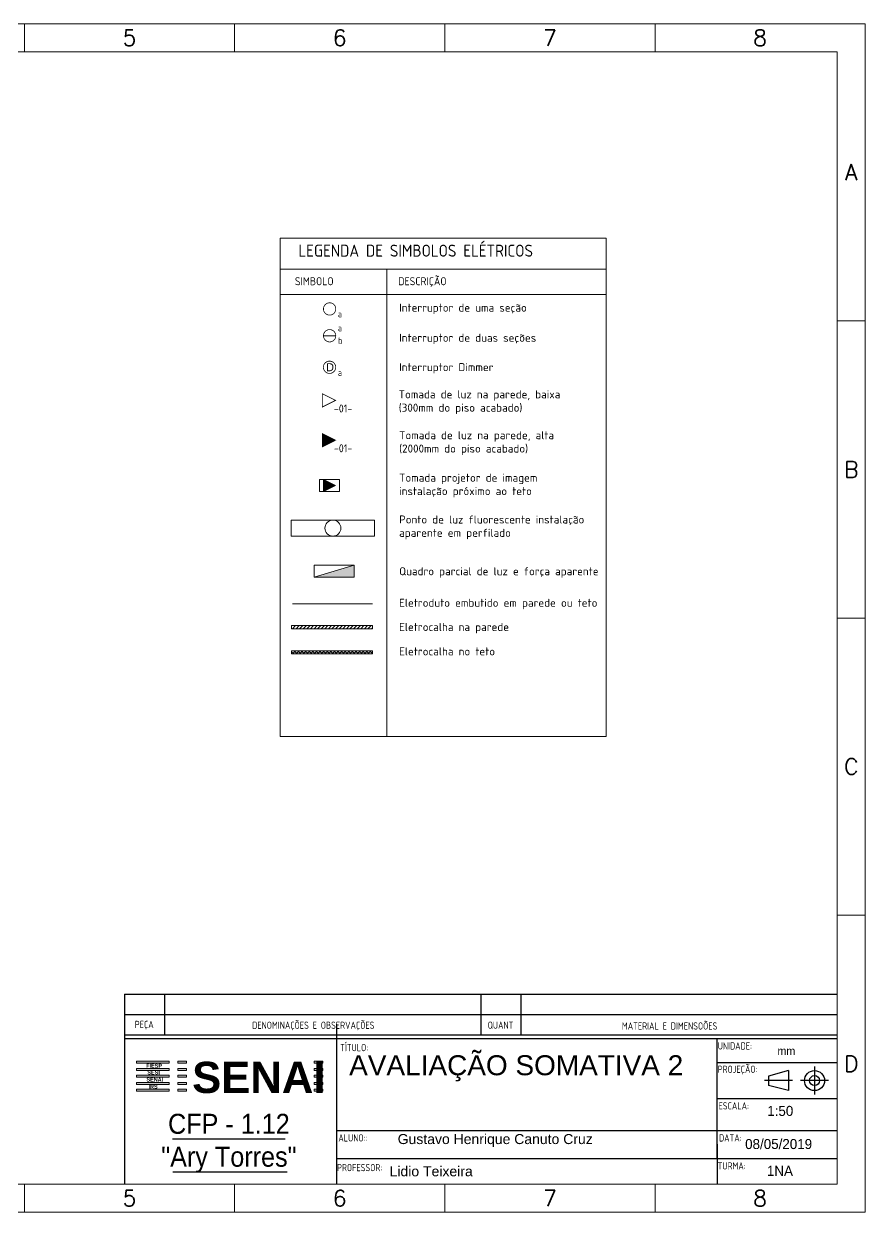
# Model space of a CAD drawing. Header units: metres. Extents: x 27.1 to 72, y 1.1 to 15.9.
# Drawn here: x 37.57 to 48.07, y 1.07 to 15.92 of the extents above; entities that cross this region are included whole.
import ezdxf
from ezdxf.enums import TextEntityAlignment as Align

# ---------------------------------------------------------------- set-up
doc = ezdxf.new("R2010")
doc.units = ezdxf.units.M
doc.header["$LTSCALE"] = 0.5
doc.linetypes.add('CENTER', pattern=[2.71, 2.2, -0.22, 0.07, -0.22])
for name, color, linetype in [('018', 4, 'Continuous'), ('025', 3, 'Continuous'), ('050', 7, 'Continuous'), ('LCENTRO', 1, 'CENTER')]:
    doc.layers.add(name, color=color, linetype=linetype)
for name, color, linetype, lineweight in [('018_Simbologia', 3, 'Continuous', 18), ('Cota', 3, 'Continuous', 13), ('Legenda', 1, 'Continuous', 18), ('Texto', 40, 'Continuous', 18)]:
    doc.layers.add(name, color=color, linetype=linetype, lineweight=lineweight)
doc.styles.add('ARIAL-VARIAVEL', font='arial.ttf', dxfattribs={"height": 10})
doc.styles.add('DT', font='isocpeur.ttf')
doc.styles.add('ISO-CP--18', font='isocp.shx', dxfattribs={"width": 0.75, "height": 1.8})
doc.styles.add('N_CIRCUITO', font='isocp.shx', dxfattribs={"height": 0.125})
doc.styles.add('ROMANS', font='romans', dxfattribs={"height": 2.5})

msp = doc.modelspace()

# ---------------------------------------------------------------- hatches: boundary and pattern name
at = {"layer": '018_Simbologia'}
h = msp.add_hatch(color=256, dxfattribs=at)
h.dxf.hatch_style = 1
h.paths.add_polyline_path([(41.295, 10.632), (41.46, 10.715), (41.295, 10.797)])
h = msp.add_hatch(color=256, dxfattribs=at)
h.dxf.hatch_style = 1
h.paths.add_polyline_path([(41.459, 10.148), (41.309, 10.223), (41.309, 10.073)])
h = msp.add_hatch(color=256, dxfattribs=at)
h.dxf.hatch_style = 1
h.paths.add_polyline_path([(41.194, 9.003), (41.694, 9.003), (41.694, 9.153)])
h = msp.add_hatch(dxfattribs=at)
h.set_pattern_fill('ANSI31', color=256, scale=0.01)
h.set_pattern_definition([(45, (22.699863, 4.146543), (-0.02245064, 0.02245064), [])])
h.paths.add_polyline_path([(41.921, 8.399), (40.911, 8.399), (40.911, 8.359), (41.921, 8.359)])
h = msp.add_hatch(dxfattribs=at)
h.set_pattern_fill('ANSI37', color=256, scale=0.01)
h.set_pattern_definition([(45, (22.699863, 4.146543), (-0.02245064, 0.02245064), []), (135, (22.699863, 4.146543), (-0.02245064, -0.02245064), [])])
h.paths.add_polyline_path([(41.921, 8.085), (40.911, 8.085), (40.911, 8.045), (41.921, 8.045)])
at = {"layer": 'Cota'}
h = msp.add_hatch(color=7, dxfattribs=at)
h.paths.add_polyline_path([(39.382, 2.954), (38.975, 2.954), (38.975, 2.929), (39.382, 2.929)])
h.paths.add_polyline_path([(39.382, 2.866), (38.975, 2.866), (38.975, 2.841), (39.382, 2.841)])
h.paths.add_polyline_path([(39.382, 2.779), (38.975, 2.779), (38.975, 2.754), (39.382, 2.754)])
h.paths.add_polyline_path([(39.382, 2.691), (38.975, 2.691), (38.975, 2.666), (39.382, 2.666)])
h.paths.add_polyline_path([(39.382, 2.604), (38.975, 2.604), (38.975, 2.579), (39.382, 2.579)])
h = msp.add_hatch(color=7, dxfattribs=at)
h.paths.add_polyline_path([(39.597, 2.929), (39.597, 2.954), (39.492, 2.954), (39.492, 2.929)])
h.paths.add_polyline_path([(39.597, 2.841), (39.597, 2.866), (39.492, 2.866), (39.492, 2.841)])
h.paths.add_polyline_path([(39.597, 2.754), (39.597, 2.779), (39.492, 2.779), (39.492, 2.754)])
h.paths.add_polyline_path([(39.597, 2.666), (39.597, 2.691), (39.492, 2.691), (39.492, 2.666)])
h.paths.add_polyline_path([(39.597, 2.579), (39.597, 2.604), (39.492, 2.604), (39.492, 2.579)])
h.paths.add_polyline_path([(41.195, 2.954), (41.195, 2.929), (41.3, 2.929), (41.3, 2.954)])
h.paths.add_polyline_path([(41.195, 2.866), (41.195, 2.841), (41.3, 2.841), (41.3, 2.866)])
h.paths.add_polyline_path([(41.195, 2.779), (41.195, 2.754), (41.3, 2.754), (41.3, 2.779)])
h.paths.add_polyline_path([(41.195, 2.691), (41.195, 2.666), (41.3, 2.666), (41.3, 2.691)])
h.paths.add_polyline_path([(41.195, 2.604), (41.195, 2.579), (41.3, 2.579), (41.3, 2.604)])

# ---------------------------------------------------------------- linework, layer by layer
at = {"color": 7}
for p, q in [((39.424, 1.985), (40.831, 1.985)), ((39.427, 1.574), (40.855, 1.574))]:
    msp.add_line(p, q, dxfattribs=at)
at = {"layer": '018_Simbologia'}
for p, q in [((40.77, 12.853), (44.841, 12.853)), ((40.77, 12.853), (40.77, 7.012)), ((42.099, 12.853), (42.099, 7.012)), ((44.841, 12.853), (44.841, 7.012)), ((40.77, 12.534), (44.841, 12.534)), ((41.309, 12.02), (41.463, 12.02)), ((41.259, 10.073), (41.259, 10.223)), ((41.309, 10.073), (41.309, 10.223)), ((41.459, 10.148), (41.309, 10.223)), ((41.459, 10.148), (41.309, 10.073)), ((41.509, 10.073), (41.259, 10.073)), ((41.694, 9.153), (41.194, 9.153)), ((41.194, 9.153), (41.194, 9.003)), ((41.194, 9.003), (41.694, 9.153)), ((41.694, 9.003), (41.694, 9.153)), ((41.194, 9.003), (41.694, 9.003)), ((40.921, 8.671), (41.921, 8.671)), ((41.921, 8.399), (41.921, 8.359)), ((41.921, 8.085), (41.921, 8.045)), ((40.77, 7.012), (44.841, 7.012))]:
    msp.add_line(p, q, dxfattribs=at)
for points in [[(44.841, 13.24), (40.77, 13.24), (40.77, 12.853), (44.841, 12.853)], [(41.509, 10.223), (41.259, 10.223), (41.259, 10.223), (41.509, 10.223)], [(41.509, 10.223), (41.509, 10.223), (41.509, 10.073), (41.509, 10.073)], [(40.907, 9.516), (41.947, 9.516), (41.947, 9.716), (40.907, 9.716)]]:
    msp.add_lwpolyline(points, close=True, dxfattribs=at)
at = {"layer": '018_Simbologia', "const_width": 0.0095}
for points in [[(41.309, 12.355, 1), (41.463, 12.355, 1)], [(41.386, 11.943, 1), (41.386, 12.097, 1)], [(41.308, 11.626, 1), (41.462, 11.626, 1)], [(41.308, 11.626, 1), (41.462, 11.626, 1)]]:
    msp.add_lwpolyline(points, format="xyb", close=True, dxfattribs=at)
at = {"layer": '018_Simbologia', "const_width": 0.01}
for points in [[(41.295, 11.295), (41.295, 11.13), (41.46, 11.212)], [(41.295, 10.797), (41.295, 10.632), (41.46, 10.715)]]:
    msp.add_lwpolyline(points, close=True, dxfattribs=at)
at = {"layer": '018_Simbologia'}
for points in [[(41.921, 8.399), (40.911, 8.399), (40.911, 8.359), (41.921, 8.359)], [(41.921, 8.085), (40.911, 8.085), (40.911, 8.045), (41.921, 8.045)]]:
    msp.add_lwpolyline(points, dxfattribs=at)
msp.add_circle((41.427, 9.616), 0.1, dxfattribs=at)
at = {"layer": '025', "color": 7}
for p, q in [((41.474, 1.418), (41.474, 3.418)), ((46.225, 1.738), (46.225, 3.238)), ((46.225, 2.938), (47.725, 2.938)), ((46.225, 2.488), (47.725, 2.488)), ((41.474, 2.088), (47.725, 2.088)), ((46.225, 1.918), (46.225, 1.418)), ((41.474, 1.738), (46.225, 1.738)), ((46.225, 1.738), (47.725, 1.738))]:
    msp.add_line(p, q, dxfattribs=at)
at = {"layer": '050', "color": 7}
for p, q in [((38.825, 3.792), (47.725, 3.792)), ((39.325, 3.792), (39.325, 3.283)), ((43.275, 3.792), (43.275, 3.283)), ((43.775, 3.792), (43.775, 3.283)), ((38.825, 3.538), (47.725, 3.538)), ((38.825, 3.283), (47.725, 3.283)), ((38.825, 3.238), (47.725, 3.238)), ((47.117, 2.838), (46.867, 2.77)), ((47.117, 2.588), (46.867, 2.653))]:
    msp.add_line(p, q, dxfattribs=at)
at = {"layer": '050'}
msp.add_line((38.825, 3.792), (38.825, 1.418), dxfattribs=at)
at = {"layer": '050', "color": 7}
for points in [[(47.117, 2.838), (47.117, 2.588)], [(46.867, 2.77), (46.867, 2.653)]]:
    msp.add_lwpolyline(points, dxfattribs=at)
for radius in [0.125, 0.0625]:
    msp.add_circle((47.442, 2.713), radius, dxfattribs=at)
at = {"layer": 'Cota', "color": 7}
for p, q in [((38.975, 2.929), (38.975, 2.954)), ((38.975, 2.954), (39.382, 2.954)), ((39.382, 2.929), (38.975, 2.929)), ((38.975, 2.866), (39.382, 2.866)), ((38.975, 2.841), (38.975, 2.866)), ((39.382, 2.841), (38.975, 2.841)), ((39.382, 2.954), (39.382, 2.929)), ((39.382, 2.866), (39.382, 2.841)), ((38.975, 2.779), (39.382, 2.779)), ((38.975, 2.754), (38.975, 2.779)), ((39.382, 2.754), (38.975, 2.754)), ((38.975, 2.691), (39.382, 2.691)), ((38.975, 2.666), (38.975, 2.691)), ((39.382, 2.779), (39.382, 2.754)), ((39.382, 2.691), (39.382, 2.666)), ((39.382, 2.666), (38.975, 2.666)), ((38.975, 2.604), (39.382, 2.604)), ((38.975, 2.579), (38.975, 2.604)), ((39.382, 2.579), (38.975, 2.579)), ((39.382, 2.604), (39.382, 2.579))]:
    msp.add_line(p, q, dxfattribs=at)
for points in [[(27.075, 1.068), (48.075, 1.068), (48.075, 15.918), (27.075, 15.918)], [(39.492, 2.954), (39.597, 2.954), (39.597, 2.929), (39.492, 2.929)], [(39.492, 2.866), (39.597, 2.866), (39.597, 2.841), (39.492, 2.841)], [(41.195, 2.954), (41.3, 2.954), (41.3, 2.929), (41.195, 2.929)], [(41.195, 2.866), (41.3, 2.866), (41.3, 2.841), (41.195, 2.841)], [(39.492, 2.779), (39.597, 2.779), (39.597, 2.754), (39.492, 2.754)], [(39.492, 2.691), (39.597, 2.691), (39.597, 2.666), (39.492, 2.666)], [(41.195, 2.779), (41.3, 2.779), (41.3, 2.754), (41.195, 2.754)], [(41.195, 2.691), (41.3, 2.691), (41.3, 2.666), (41.195, 2.666)], [(39.492, 2.604), (39.597, 2.604), (39.597, 2.579), (39.492, 2.579)], [(41.195, 2.604), (41.3, 2.604), (41.3, 2.579), (41.195, 2.579)]]:
    msp.add_lwpolyline(points, close=True, dxfattribs=at)
at = {"layer": 'LCENTRO', "color": 7}
for p, q in [((47.442, 2.888), (47.442, 2.538)), ((47.167, 2.713), (46.817, 2.713)), ((47.617, 2.713), (47.267, 2.713))]:
    msp.add_line(p, q, dxfattribs=at)
at = {"layer": 'Legenda', "color": 7}
for p, q in [((37.575, 15.568), (37.575, 15.918)), ((42.825, 15.568), (42.825, 15.918)), ((45.45, 15.568), (45.45, 15.918)), ((47.725, 15.568), (28.325, 15.568)), ((47.725, 1.418), (47.725, 15.568)), ((47.725, 12.206), (48.075, 12.206)), ((47.725, 8.493), (48.075, 8.493)), ((47.725, 4.781), (48.075, 4.781)), ((47.725, 2.838), (47.725, 2.538)), ((28.325, 1.418), (47.725, 1.418)), ((37.575, 1.068), (37.575, 1.418)), ((38.825, 1.418), (47.725, 1.418)), ((42.825, 1.068), (42.825, 1.418)), ((45.45, 1.068), (45.45, 1.418))]:
    msp.add_line(p, q, dxfattribs=at)
at = {"layer": 'Texto', "color": 7}
for p, q in [((40.2, 15.918), (40.2, 15.568)), ((40.2, 1.418), (40.2, 1.068))]:
    msp.add_line(p, q, dxfattribs=at)

# ---------------------------------------------------------------- texts
at = {"layer": '018', "color": 7, "style": 'ISO-CP--18', "width": 0.75}
for s, p in [('PEÇA', (39.07, 3.406)), ('DENOMINAÇÕES E OBSERVAÇÕES', (41.182, 3.406)), ('QUANT', (43.52, 3.406)), ('MATERIAL E DIMENSOÕES', (45.632, 3.406)), ('TÍTULO:', (41.693, 3.14)), ('UNIDADE:', (46.447, 3.146)), ('PROJEÇÃO:', (46.481, 2.856)), ('ESCALA:', (46.433, 2.397)), ('ALUNO::', (41.677, 1.997)), ('DATA:', (46.39, 1.997)), ('PROFESSOR:', (41.761, 1.626)), ('TURMA:', (46.407, 1.647))]:
    msp.add_text(s, height=0.09, dxfattribs=at).set_placement(p, align=Align.MIDDLE)
at = {"layer": '018_Simbologia', "style": 'N_CIRCUITO'}
for s, height, p in [('LEGENDA DE SIMBOLOS ELÉTRICOS', 0.15, (42.461, 13.083)), ('DESCRIÇÃO', 0.1, (42.545, 12.701)), ('SIMBOLO', 0.1, (41.194, 12.701)), ('a', 0.08, (41.515, 12.291)), ('a', 0.08, (41.515, 12.116)), ('b', 0.08, (41.52, 11.959)), ('a', 0.08, (41.515, 11.558)), ('-01-', 0.1, (41.554, 11.111)), ('-01-', 0.1, (41.554, 10.614))]:
    msp.add_text(s, height=height, dxfattribs=at).set_placement(p, align=Align.MIDDLE_CENTER)
at = {"layer": '018_Simbologia'}
msp.add_text('D', height=0.1, dxfattribs=at).set_placement((41.392, 11.627), align=Align.MIDDLE_CENTER)
at = {"layer": '018_Simbologia', "char_height": 0.1, "attachment_point": 1, "style": 'DT'}
for s, width, insert in [('Interruptor de uma seção', 2.47495, (42.254, 12.421)), ('Interruptor de duas seções', 2.47495, (42.254, 12.045)), ('Interruptor Dimmer', 2.47495, (42.254, 11.678)), ('Tomada de luz na parede, baixa (300mm do piso acabado)', 2.47495, (42.249, 11.338)), ('Tomada de luz na parede, alta\\P(2000mm do piso acabado)', 2.47495, (42.254, 10.827)), ('Tomada projetor de imagem\\Pinstalação próximo ao teto', 2.47495, (42.254, 10.296)), ('Ponto de luz fluorescente instalação\\Paparente em perfilado', 2.47495, (42.254, 9.774)), ('Quadro parcial de luz e força aparente ', 2.47495, (42.254, 9.127)), ('Eletroduto embutido em parede ou teto', 2.47495, (42.254, 8.733)), ('Eletrocalha na parede ', 2.44989, (42.254, 8.431)), ('Eletrocalha no teto ', 2.47495, (42.254, 8.126))]:
    msp.add_mtext_dynamic_manual_height_columns(s, width=width, gutter_width=0.9, heights=[0], dxfattribs=dict(at, insert=insert))
at = {"layer": '025', "color": 7, "style": 'ARIAL-VARIAVEL', "width": 0.9}
for s, p in [('CFP - 1.12', (40.128, 2.298)), ('"Ary Torres"', (40.128, 1.887))]:
    msp.add_text(s, height=0.25, dxfattribs=at).set_placement(p, align=Align.TOP_CENTER)
at = {"layer": 'Cota', "color": 7, "insert": (47.09, 3.084), "char_height": 0.1, "attachment_point": 5}
msp.add_mtext('mm', dxfattribs=at)
at = {"layer": 'Cota', "color": 7, "char_height": 0.05, "width": 0.64874, "attachment_point": 1}
for s, insert in [('{\\fTechnicBold|b1|i0|c2|p2;FIESP}', (39.095, 2.923)), ('{\\fTechnicBold|b1|i0|c2|p2;SESI}', (39.11, 2.839)), ('{\\fTechnicBold|b1|i0|c2|p2;SENAI}', (39.098, 2.751)), ('{\\fTechnicBold|b1|i0|c2|p2;IRS}', (39.124, 2.662))]:
    msp.add_mtext(s, dxfattribs=dict(at, insert=insert))
at = {"layer": 'Cota', "color": 7, "insert": (39.669, 2.948), "char_height": 0.39, "attachment_point": 1}
msp.add_mtext_dynamic_manual_height_columns('{\\fArial|b1|i0|c0|p34;SENAI}', width=2.84575, gutter_width=0.625, heights=[0], dxfattribs=at)
at = {"layer": 'Legenda', "color": 7, "style": 'ROMANS'}
for s, p in [('6', (41.512, 15.743)), ('7', (44.137, 15.743)), ('8', (46.762, 15.743)), ('A', (47.9, 14.062)), ('B', (47.9, 10.349)), ('C', (47.9, 6.637)), ('D', (47.9, 2.924)), ('6', (41.512, 1.243)), ('7', (44.137, 1.243)), ('8', (46.762, 1.243))]:
    msp.add_text(s, height=0.2, dxfattribs=at).set_placement(p, align=Align.MIDDLE_CENTER)
at = {"layer": 'Texto', "color": 7, "style": 'ROMANS'}
for p in [(38.887, 15.743), (38.887, 1.243)]:
    msp.add_text('5', height=0.2, dxfattribs=at).set_placement(p, align=Align.MIDDLE_CENTER)
at = {"layer": 'Texto', "attachment_point": 1}
for s, width, insert, char_height in [('{\\fArial|b0|i0|c0|p34;AVALIAÇÃO SOMATIVA 2}', 4.53188, (41.63, 3.03), 0.25), ('1:50', 0.32777, (46.851, 2.397), 0.125), ('\\pxql;{\\fArial|b0|i0|c0|p34;Gustavo Henrique Canuto Cruz}', 4.08969, (42.236, 2.045), 0.125), ('08/05/2019', 0.32777, (46.575, 1.983), 0.125), ('\\pxql;{\\fArial|b0|i0|c0|p34;Lidio Teixeira}', 4.08969, (42.135, 1.642), 0.125), ('1NA', 0.32777, (46.847, 1.648), 0.125)]:
    msp.add_mtext_dynamic_manual_height_columns(s, width=width, gutter_width=0.625, heights=[0], dxfattribs=dict(at, insert=insert, char_height=char_height))

doc.saveas('drawing.dxf')
